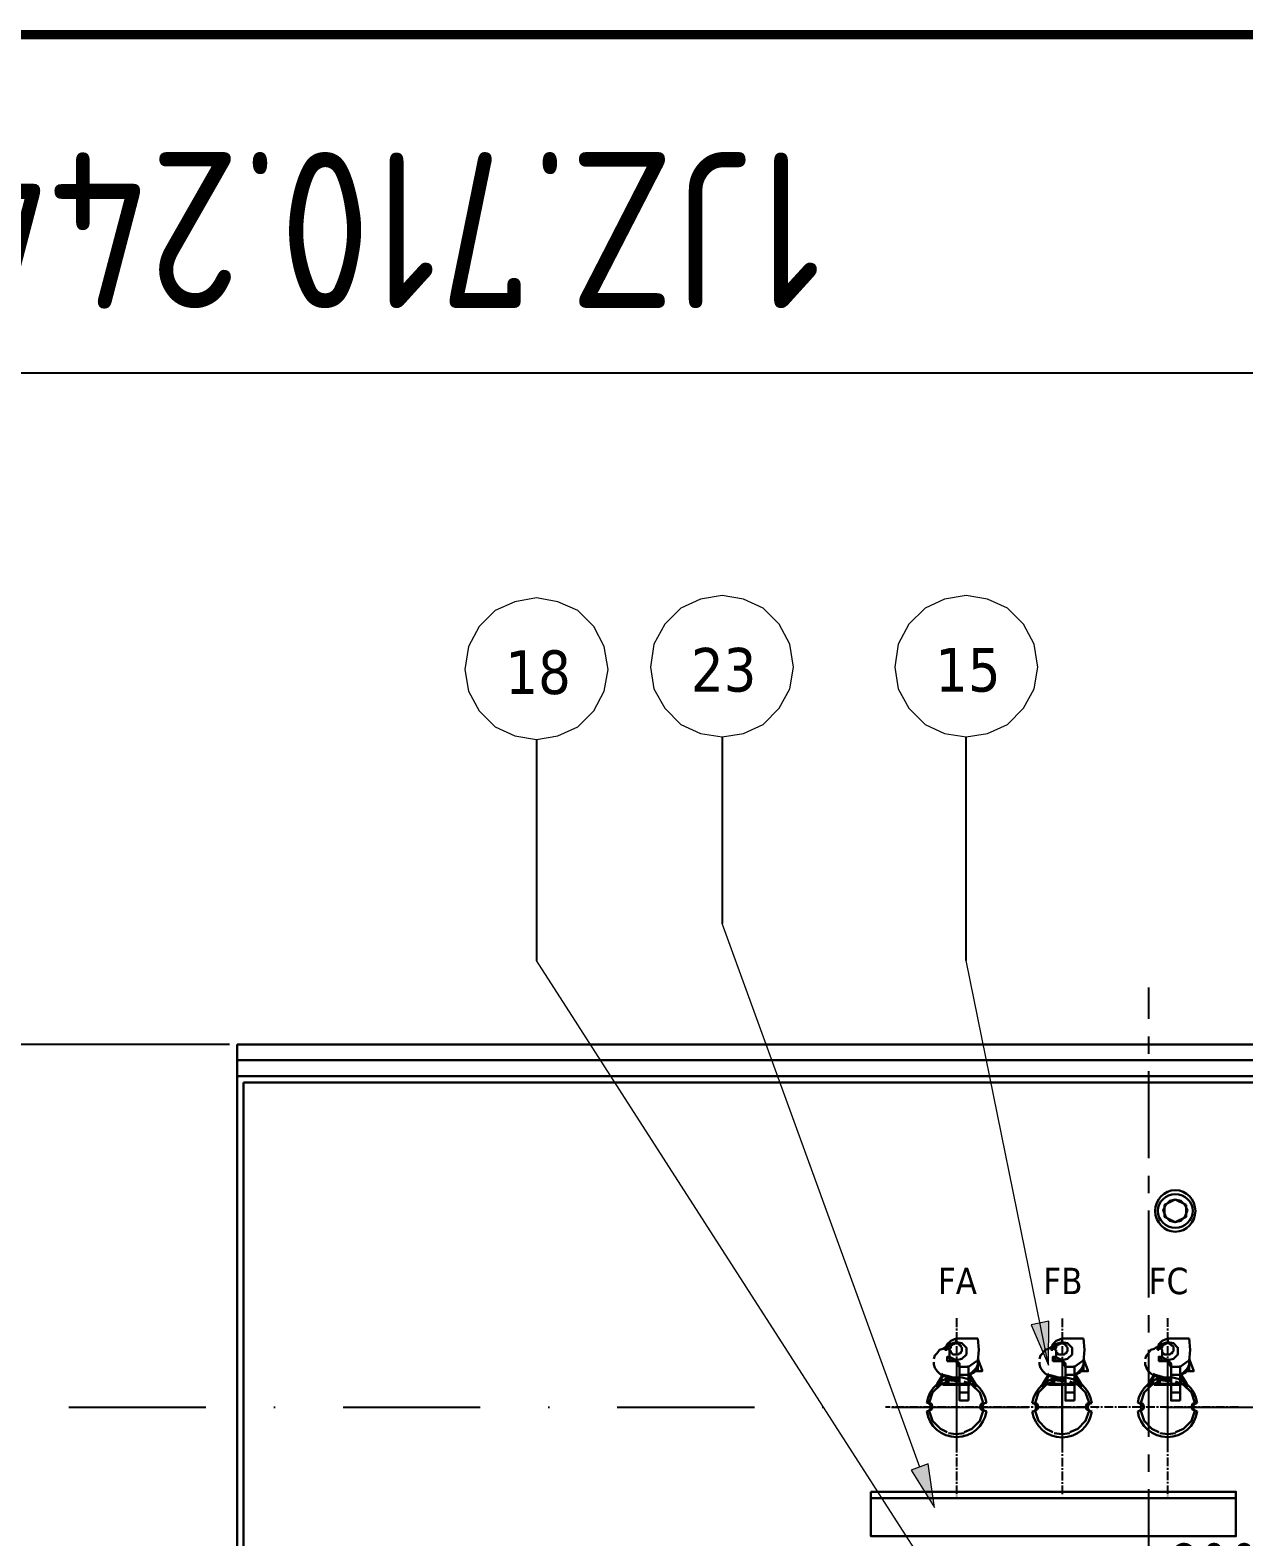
# Model space of a CAD drawing. Header units: millimetres. Extents: x 248233 to 259628, y -181361 to -174035.
# Drawn here: x 249775 to 250926, y -175705 to -174277 of the extents above; entities that cross this region are included whole.
import ezdxf

# ---------------------------------------------------------------- set-up
doc = ezdxf.new("R2010")
doc.units = ezdxf.units.MM
doc.header["$LTSCALE"] = 13
for name, pattern in [('CENTER', [50.8, 31.75, -6.35, 6.35, -6.35]), ('CENTERX2', [101.6, 63.5, -12.7, 12.7, -12.7]), ('DASHDOT', [1, 0.5, -0.25, 0, -0.25])]:
    doc.linetypes.add(name, pattern=pattern)
doc.layers.get('0').update_dxf_attribs({"color": 1, "linetype": 'CENTER'})
for name, color, linetype in [('1', 4, 'Continuous'), ('2', 3, 'Continuous'), ('3中心线层', 1, 'CENTER'), ('粗实线', 4, 'Continuous')]:
    doc.layers.add(name, color=color, linetype=linetype)
for name, color, linetype, lineweight in [('2细实线', 3, 'Continuous', 20), ('标注、文本', 3, 'Continuous', 25), ('铁心', 3, 'Continuous', 0)]:
    doc.layers.add(name, color=color, linetype=linetype, lineweight=lineweight)
doc.styles.get("Standard").update_dxf_attribs({"font": 'gbenor.shx', "bigfont": 'gbcbig.shx'})
doc.styles.add('Tahoma$001', font='tahoma.ttf', dxfattribs={"height": 2.159784})
doc.styles.add('Tahoma_txtstyle_37.59_0_0', font='tahoma.ttf')
doc.dimstyles.new('英寸 1-10', dxfattribs={"dimscale": 14, "dimtxt": 3.5, "dimasz": 2, "dimexe": 1.5, "dimexo": 0.5, "dimgap": 0.5, "dimtad": 1, "dimtoh": 1, "dimdec": 1, "dimdsep": 46, "dimtxsty": 'Standard', "dimcen": 2.5, "dimclrd": 3, "dimclre": 3, "dimclrt": 3, "dimadec": 0, "dimazin": 2, "dimtfac": 1, "dimtdec": 1, "dimtmove": 0, "dimatfit": 2, "dimfxl": 1, "dimarcsym": 0})

# ---------------------------------------------------------------- blocks, each defined once
blk = doc.blocks.new('A$C577535B1')
for p, q in [((67.4, 124.3), (67.4, 44.6)), ((67.4, 124.1), (67.4, 44.4)), ((167.4, 124.2), (167.4, 44.4)), ((167.4, 124.1), (167.4, 44.4)), ((267.4, 124.3), (267.4, 44.6)), ((267.4, 124.1), (267.4, 44.4))]:
    blk.add_line(p, q)
at = {"layer": '3中心线层', "ltscale": 0.02}
for p, q in [((67.4, 168.8), (67.4, 0.2)), ((67.4, 168.6), (67.4, 0)), ((167.4, 168.6), (167.4, 0)), ((267.4, 168.8), (267.4, 0.2)), ((334.7, 84.3), (0, 84.3))]:
    blk.add_line(p, q, dxfattribs=at)
at = {"layer": '粗实线', "lineweight": 30}
for centre, radius, start, end in [((67.4, 84.5), 28.5, 8.0481, 171.9519), ((167.4, 84.3), 28.5, 8.0481, 171.9519), ((267.4, 84.5), 28.5, 8.0481, 171.9519), ((38.9, 84.5), 4, 274.0241, 85.9759), ((95.9, 84.5), 4, 94.0241, 265.9759), ((138.9, 84.3), 4, 274.0241, 85.9759), ((195.9, 84.3), 4, 94.0241, 265.9759), ((238.9, 84.5), 4, 274.0241, 85.9759), ((295.9, 84.4), 4, 94.0241, 265.9759), ((67.4, 84.5), 28.5, 188.0481, 351.9519), ((167.4, 84.3), 28.5, 188.0481, 351.9519), ((267.4, 84.5), 28.5, 188.0481, 351.9519)]:
    blk.add_arc(centre, radius, start, end, dxfattribs=at)
blk = doc.blocks.new('A$C3970166B')
at = {"layer": '标注、文本', "color": 4, "lineweight": 30}
for points in [[(20.32, 13.55), (18.63, 16.93), (16.09, 19.47), (12.7, 20.32), (9.31, 19.47), (6.77, 16.93), (5.08, 13.55), (6.77, 9.31), (9.31, 6.77), (12.7, 5.93), (16.09, 6.77), (18.63, 9.31)], [(19.47, 16.93), (12.7, 20.32), (5.93, 16.93), (5.93, 9.31), (12.7, 5.93), (19.47, 9.31)]]:
    blk.add_lwpolyline(points, close=True, dxfattribs=at)
for major_axis, ratio in [((0, 13.12), 0.967742), ((-11.01, 0), 0.961538)]:
    blk.add_ellipse((12.7, 13.12), major_axis=major_axis, ratio=ratio, start_param=0, end_param=6.283185, dxfattribs=at)
blk = doc.blocks.new('*D69')
at = {"layer": '2细实线', "color": 3, "linetype": 'ByBlock', "lineweight": -2, "transparency": 16777216}
for p, q in [((250886, -175988.7), (250886, -175749.5)), ((251086, -175952), (251086, -175749.5)), ((250914, -175770.5), (251058, -175770.5))]:
    blk.add_line(p, q, dxfattribs=at)
at = {"layer": '2细实线', "color": 3, "linetype": 'ByBlock', "transparency": 16777216}
for points in [[(250914, -175765.8), (250914, -175775.1), (250886, -175770.5)], [(251058, -175765.8), (251058, -175775.1), (251086, -175770.5)]]:
    blk.add_solid(points, dxfattribs=at)
at = {"layer": 'Defpoints', "color": 0, "linetype": 'ByBlock', "transparency": 16777216}
for p in [(251086, -175770.5), (251086, -175959), (250886, -175995.7)]:
    blk.add_point(p, dxfattribs=at)
at = {"layer": '2细实线', "color": 3, "linetype": 'ByBlock', "transparency": 16777216, "insert": (250963.4, -175737.9), "char_height": 49, "attachment_point": 5}
blk.add_mtext('200 [7.9]', dxfattribs=at)
blk = doc.blocks.new('A$C5D6D1F02')
at = {"layer": '标注、文本'}
for p, q in [((125.9, 0), (125.9, 51.2)), ((103.5, 25.6), (148.3, 25.6))]:
    blk.add_line(p, q, dxfattribs=at)
at = {"layer": '粗实线', "lineweight": 30}
for points in [[(25.6, 90.7), (20.3, 88.5), (17.1, 85.3), (14.9, 80)], [(25.6, 87.5), (19.2, 85.3), (17.1, 80)], [(25.6, 90.7), (25.6, 87.5)], [(25.6, 70.4), (30.9, 71.5), (35.2, 75.7), (35.2, 82.1), (30.9, 86.4), (25.6, 87.5)], [(45.9, 69.3), (46.9, 80), (45.9, 90.7)], [(125.9, 90.7), (120.5, 88.5), (117.3, 85.3), (115.2, 80)], [(125.9, 87.5), (119.5, 85.3), (117.3, 80)], [(125.9, 90.7), (125.9, 87.5)], [(125.9, 70.4), (131.2, 71.5), (135.5, 75.7), (135.5, 82.1), (131.2, 86.4), (125.9, 87.5)], [(146.2, 69.3), (147.2, 80), (146.2, 90.7)], [(226.2, 90.7), (220.8, 88.5), (217.6, 85.3), (216.6, 80)], [(226.2, 87.5), (219.8, 85.3), (217.6, 80)], [(226.2, 90.7), (226.2, 87.5)], [(226.2, 70.4), (231.5, 71.5), (235.8, 75.7), (235.8, 82.1), (231.5, 86.4), (226.2, 87.5)], [(246.4, 69.3), (247.5, 80), (246.4, 90.7)], [(16, 83.2), (12.8, 81.1), (9.6, 80), (7.5, 76.8), (5.3, 74.7), (4.3, 71.5)], [(16, 83.2), (12.8, 81.1), (9.6, 80), (7.5, 76.8), (5.3, 74.7), (4.3, 71.5)], [(14.9, 81.1), (14.9, 80)], [(17.1, 73.6), (20.3, 70.4), (25.6, 69.3)], [(19.2, 73.6), (17.1, 73.6), (17.1, 69.3)], [(37.3, 56.5), (40.5, 58.7), (42.7, 60.8), (44.8, 62.9), (45.9, 66.1), (45.9, 68.3), (45.9, 71.5)], [(37.3, 56.5), (40.5, 58.7), (42.7, 60.8), (44.8, 62.9), (45.9, 66.1), (45.9, 68.3), (45.9, 71.5)], [(50.1, 60.8), (45.9, 71.5)], [(116.3, 83.2), (113.1, 81.1), (109.9, 80), (107.7, 76.8), (105.6, 74.7), (104.5, 71.5)], [(116.3, 83.2), (113.1, 81.1), (109.9, 80), (107.7, 76.8), (105.6, 74.7), (104.5, 71.5)], [(116.3, 81.1), (116.3, 80)], [(117.3, 73.6), (120.5, 70.4), (125.9, 69.3)], [(119.5, 73.6), (117.3, 73.6), (117.3, 69.3)], [(137.6, 56.5), (140.8, 58.7), (143, 60.8), (145.1, 62.9), (146.2, 66.1), (147.2, 68.3), (146.2, 71.5)], [(137.6, 56.5), (140.8, 58.7), (143, 60.8), (145.1, 62.9), (146.2, 66.1), (147.2, 68.3), (146.2, 71.5)], [(146.2, 69.3), (146.2, 59.7), (149.4, 59.7), (150.4, 59.7), (150.4, 60.8), (146.2, 71.5)], [(216.6, 83.2), (213.4, 81.1), (210.2, 80), (208, 76.8), (205.9, 74.7), (204.8, 71.5)], [(216.6, 83.2), (213.4, 81.1), (210.2, 80), (208, 76.8), (205.9, 74.7), (204.8, 71.5)], [(216.6, 81.1), (216.6, 80)], [(217.6, 73.6), (220.8, 70.4), (226.2, 69.3)], [(219.8, 73.6), (217.6, 73.6), (217.6, 69.3)], [(237.9, 56.5), (241.1, 58.7), (243.2, 60.8), (245.4, 62.9), (246.4, 66.1), (247.5, 68.3), (246.4, 71.5)], [(237.9, 56.5), (241.1, 58.7), (243.2, 60.8), (245.4, 62.9), (246.4, 66.1), (247.5, 68.3), (246.4, 71.5)], [(246.4, 69.3), (246.4, 59.7), (249.6, 59.7), (250.7, 59.7), (250.7, 60.8), (246.4, 71.5)], [(4.3, 68.3), (4.3, 66.1), (5.3, 62.9), (7.5, 59.7), (9.6, 57.6), (12.8, 55.5), (16, 54.4), (20.3, 53.3), (24.5, 53.3), (28.8, 53.3)], [(4.3, 68.3), (4.3, 66.1), (5.3, 62.9), (7.5, 59.7), (9.6, 57.6), (12.8, 55.5), (16, 54.4), (20.3, 53.3), (24.5, 53.3), (28.8, 53.3)], [(11.7, 57.6), (12.8, 56.5), (17.1, 55.5), (20.3, 54.4), (24.5, 53.3), (28.8, 53.3)], [(11.7, 57.6), (12.8, 56.5), (17.1, 55.5), (20.3, 54.4), (24.5, 53.3), (28.8, 53.3)], [(28.8, 64), (28.8, 67.2), (25.6, 70.4)], [(25.6, 69.3), (25.6, 70.4)], [(25.6, 69.3), (28.8, 64)], [(33.1, 32), (28.8, 32), (28.8, 64)], [(37.3, 32), (37.3, 64), (28.8, 64)], [(45.9, 69.3), (44.8, 69.3), (37.3, 64)], [(37.3, 55.5), (40.5, 57.6), (42.7, 58.7), (43.7, 61.9), (45.9, 64), (45.9, 66.1), (45.9, 68.3)], [(37.3, 55.5), (40.5, 57.6), (42.7, 58.7), (43.7, 61.9), (45.9, 64), (45.9, 66.1), (45.9, 68.3)], [(45.9, 59.7), (41.6, 59.7)], [(45.9, 69.3), (45.9, 59.7), (49.1, 59.7), (50.1, 59.7), (50.1, 60.8)], [(104.5, 68.3), (104.5, 66.1), (105.6, 62.9), (107.7, 59.7), (109.9, 57.6), (113.1, 55.5), (116.3, 54.4), (120.5, 53.3), (124.8, 53.3), (129.1, 53.3)], [(104.5, 68.3), (104.5, 66.1), (105.6, 62.9), (107.7, 59.7), (109.9, 57.6), (113.1, 55.5), (116.3, 54.4), (120.5, 53.3), (124.8, 53.3), (129.1, 53.3)], [(112, 57.6), (113.1, 56.5), (117.3, 55.5), (120.5, 54.4), (124.8, 53.3), (129.1, 53.3)], [(112, 57.6), (113.1, 56.5), (117.3, 55.5), (120.5, 54.4), (124.8, 53.3), (129.1, 53.3)], [(129.1, 64), (129.1, 67.2), (125.9, 70.4)], [(125.9, 69.3), (125.9, 70.4)], [(125.9, 69.3), (129.1, 64)], [(133.4, 32), (129.1, 32), (129.1, 64)], [(137.6, 32), (137.6, 64), (129.1, 64)], [(146.2, 69.3), (145.1, 69.3), (137.6, 64)], [(137.6, 55.5), (140.8, 57.6), (143, 58.7), (144, 61.9), (146.2, 64), (146.2, 66.1), (147.2, 68.3)], [(137.6, 55.5), (140.8, 57.6), (143, 58.7), (144, 61.9), (146.2, 64), (146.2, 66.1), (147.2, 68.3)], [(146.2, 59.7), (141.9, 59.7)], [(204.8, 68.3), (204.8, 66.1), (205.9, 62.9), (208, 59.7), (210.2, 57.6), (213.4, 55.5), (216.6, 54.4), (220.8, 53.3), (225.1, 53.3), (229.4, 53.3)], [(204.8, 68.3), (204.8, 66.1), (205.9, 62.9), (208, 59.7), (210.2, 57.6), (213.4, 55.5), (216.6, 54.4), (220.8, 53.3), (225.1, 53.3), (229.4, 53.3)], [(212.3, 57.6), (214.4, 56.5), (217.6, 55.5), (220.8, 54.4), (225.1, 53.3), (229.4, 53.3)], [(212.3, 57.6), (214.4, 56.5), (217.6, 55.5), (220.8, 54.4), (225.1, 53.3), (229.4, 53.3)], [(229.4, 64), (229.4, 67.2), (226.2, 70.4)], [(226.2, 69.3), (226.2, 70.4)], [(226.2, 69.3), (229.4, 64)], [(233.6, 32), (229.4, 32), (229.4, 64)], [(237.9, 32), (237.9, 64), (229.4, 64)], [(246.4, 69.3), (245.4, 69.3), (237.9, 64)], [(237.9, 55.5), (241.1, 57.6), (243.2, 58.7), (244.3, 61.9), (246.4, 64), (246.4, 66.1), (247.5, 68.3)], [(237.9, 55.5), (241.1, 57.6), (243.2, 58.7), (244.3, 61.9), (246.4, 64), (246.4, 66.1), (247.5, 68.3)], [(246.4, 59.7), (242.2, 59.7)], [(17.1, 50.1), (10.7, 46.9), (3.2, 39.5), (0, 29.9)], [(11.7, 48), (7.5, 48), (12.8, 56.5)], [(7.5, 48), (7.5, 44.8), (8.5, 44.8), (8.5, 48)], [(8.5, 48), (12.8, 55.5)], [(51.2, 29.9), (48, 39.5), (40.5, 46.9), (33.1, 50.1)], [(43.7, 48), (43.7, 44.8), (42.7, 44.8), (42.7, 48)], [(117.3, 50.1), (110.9, 46.9), (103.5, 39.5), (100.3, 29.9)], [(112, 48), (107.7, 48), (113.1, 56.5)], [(107.7, 48), (107.7, 44.8), (108.8, 44.8), (108.8, 48)], [(108.8, 48), (113.1, 55.5)], [(151.5, 29.9), (148.3, 39.5), (140.8, 46.9), (133.4, 50.1)], [(144, 48), (144, 44.8), (143, 44.8), (143, 48)], [(217.6, 50.1), (211.2, 46.9), (203.8, 39.5), (200.6, 29.9)], [(212.3, 48), (208, 48), (213.4, 56.5)], [(208, 48), (208, 44.8), (209.1, 44.8), (209.1, 48)], [(209.1, 48), (213.4, 55.5)], [(251.8, 29.9), (248.6, 39.5), (241.1, 46.9), (233.6, 50.1)], [(244.3, 48), (244.3, 44.8), (243.2, 44.8), (243.2, 48)], [(0, 22.4), (2.1, 23.5), (3.2, 25.6), (2.1, 28.8), (0, 29.9)], [(51.2, 29.9), (49.1, 28.8), (48, 25.6), (49.1, 23.5), (51.2, 22.4)], [(100.3, 22.4), (102.4, 23.5), (103.5, 25.6), (102.4, 28.8), (100.3, 29.9)], [(151.5, 29.9), (149.4, 28.8), (148.3, 25.6), (149.4, 23.5), (151.5, 22.4)], [(200.6, 22.4), (202.7, 23.5), (203.8, 25.6), (202.7, 28.8), (200.6, 29.9)], [(251.8, 29.9), (249.6, 28.8), (248.6, 25.6), (249.6, 23.5), (251.8, 22.4)], [(0, 22.4), (3.2, 12.8), (10.7, 5.3), (17.1, 2.1)], [(33.1, 2.1), (40.5, 5.3), (48, 12.8), (51.2, 22.4)], [(100.3, 22.4), (103.5, 12.8), (110.9, 5.3), (117.3, 2.1)], [(133.4, 2.1), (140.8, 5.3), (148.3, 12.8), (151.5, 22.4)], [(200.6, 22.4), (203.8, 12.8), (211.2, 5.3), (217.6, 2.1)], [(233.6, 2.1), (241.1, 5.3), (248.6, 12.8), (251.8, 22.4)], [(18.1, 1.1), (25.6, 0), (33.1, 1.1)], [(118.4, 1.1), (125.9, 0), (133.4, 1.1)], [(218.7, 1.1), (226.2, 0), (233.6, 1.1)]]:
    blk.add_lwpolyline(points, dxfattribs=at)
for points in [[(25.6, 86.4), (24.5, 86.4), (23.5, 85.3), (22.4, 85.3), (21.3, 84.3), (20.3, 84.3), (20.3, 83.2), (20.3, 82.1), (19.2, 81.1), (19.2, 80), (20.3, 78.9), (20.3, 77.9), (21.3, 76.8), (22.4, 75.7), (23.5, 75.7), (24.5, 75.7), (25.6, 75.7), (26.7, 75.7), (27.7, 75.7), (28.8, 76.8), (29.9, 76.8), (29.9, 77.9), (30.9, 78.9), (30.9, 80), (30.9, 81.1), (30.9, 82.1), (29.9, 83.2), (29.9, 84.3), (28.8, 84.3), (28.8, 85.3), (27.7, 85.3), (26.7, 86.4)], [(125.9, 86.4), (124.8, 86.4), (123.7, 85.3), (122.7, 85.3), (121.6, 84.3), (120.5, 84.3), (120.5, 83.2), (120.5, 82.1), (119.5, 81.1), (119.5, 80), (120.5, 78.9), (120.5, 77.9), (121.6, 76.8), (122.7, 75.7), (123.7, 75.7), (124.8, 75.7), (125.9, 75.7), (126.9, 75.7), (128, 75.7), (129.1, 76.8), (130.1, 76.8), (130.1, 77.9), (131.2, 78.9), (131.2, 80), (131.2, 81.1), (131.2, 82.1), (130.1, 83.2), (130.1, 84.3), (129.1, 84.3), (129.1, 85.3), (128, 85.3), (126.9, 86.4)], [(226.2, 86.4), (225.1, 86.4), (224, 85.3), (223, 85.3), (221.9, 84.3), (220.8, 84.3), (220.8, 83.2), (220.8, 82.1), (219.8, 81.1), (220.8, 80), (220.8, 78.9), (220.8, 77.9), (221.9, 76.8), (223, 75.7), (224, 75.7), (225.1, 75.7), (226.2, 75.7), (227.2, 75.7), (228.3, 75.7), (229.4, 76.8), (230.4, 76.8), (230.4, 77.9), (231.5, 78.9), (231.5, 80), (231.5, 81.1), (231.5, 82.1), (231.5, 83.2), (230.4, 84.3), (229.4, 84.3), (229.4, 85.3), (228.3, 85.3), (227.2, 86.4)], [(38.4, 48), (38.4, 49.1)], [(138.7, 48), (138.7, 49.1)], [(239, 48), (239, 49.1)]]:
    blk.add_lwpolyline(points, close=True, dxfattribs=at)
for points in [[(25.6, 90.7), (25.6, 90.7), (45.9, 90.7), (45.9, 90.7)], [(125.9, 90.7), (125.9, 90.7), (146.2, 90.7), (146.2, 90.7)], [(226.2, 90.7), (226.2, 90.7), (246.4, 90.7), (246.4, 90.7)], [(14.9, 80), (14.9, 80), (17.1, 80), (17.1, 80)], [(19.2, 80), (19.2, 80), (19.2, 73.6), (19.2, 73.6)], [(19.2, 73.6), (19.2, 73.6), (25.6, 70.4), (25.6, 70.4)], [(25.6, 71.5), (25.6, 71.5), (25.6, 70.4), (25.6, 70.4)], [(115.2, 80), (115.2, 80), (117.3, 80), (117.3, 80)], [(119.5, 73.6), (119.5, 73.6), (125.9, 70.4), (125.9, 70.4)], [(120.5, 80), (120.5, 80), (120.5, 73.6), (120.5, 73.6)], [(125.9, 71.5), (125.9, 71.5), (125.9, 70.4), (125.9, 70.4)], [(216.6, 80), (216.6, 80), (217.6, 80), (217.6, 80)], [(219.8, 73.6), (219.8, 73.6), (226.2, 70.4), (226.2, 70.4)], [(220.8, 80), (220.8, 80), (220.8, 73.6), (220.8, 73.6)], [(226.2, 71.5), (226.2, 71.5), (226.2, 70.4), (226.2, 70.4)], [(25.6, 69.3), (25.6, 69.3), (17.1, 69.3), (17.1, 69.3)], [(37.3, 64), (37.3, 64), (37.3, 65.1), (37.3, 65.1)], [(125.9, 69.3), (125.9, 69.3), (117.3, 69.3), (117.3, 69.3)], [(137.6, 64), (137.6, 64), (137.6, 65.1), (137.6, 65.1)], [(226.2, 69.3), (226.2, 69.3), (217.6, 69.3), (217.6, 69.3)], [(237.9, 64), (237.9, 64), (237.9, 65.1), (237.9, 65.1)], [(11.7, 48), (11.7, 48), (11.7, 56.5), (11.7, 56.5)], [(12.8, 48), (12.8, 48), (25.6, 48), (25.6, 48)], [(16, 48), (16, 48), (12.8, 48), (12.8, 48)], [(12.8, 46.9), (12.8, 46.9), (38.4, 46.9), (38.4, 46.9)], [(16, 48), (16, 48), (16, 53.3), (16, 53.3)], [(18.1, 48), (18.1, 48), (18.1, 54.4), (18.1, 54.4)], [(18.1, 51.2), (18.1, 51.2), (28.8, 50.1), (28.8, 50.1)], [(18.1, 51.2), (18.1, 51.2), (28.8, 51.2), (28.8, 51.2)], [(24.5, 48), (24.5, 48), (41.6, 48), (41.6, 48)], [(25.6, 48), (25.6, 48), (25.6, 49.1), (25.6, 49.1)], [(38.4, 48), (38.4, 48), (25.6, 48), (25.6, 48)], [(28.8, 56.5), (28.8, 56.5), (37.3, 56.5), (37.3, 56.5)], [(42.7, 48), (42.7, 48), (37.3, 55.5), (37.3, 55.5)], [(38.4, 48), (38.4, 48), (38.4, 56.5), (38.4, 56.5)], [(43.7, 48), (43.7, 48), (38.4, 56.5), (38.4, 56.5)], [(112, 48), (112, 48), (112, 56.5), (112, 56.5)], [(113.1, 48), (113.1, 48), (125.9, 48), (125.9, 48)], [(116.3, 48), (116.3, 48), (113.1, 48), (113.1, 48)], [(113.1, 46.9), (113.1, 46.9), (138.7, 46.9), (138.7, 46.9)], [(116.3, 48), (116.3, 48), (116.3, 53.3), (116.3, 53.3)], [(118.4, 48), (118.4, 48), (118.4, 54.4), (118.4, 54.4)], [(118.4, 51.2), (118.4, 51.2), (129.1, 50.1), (129.1, 50.1)], [(118.4, 51.2), (118.4, 51.2), (129.1, 51.2), (129.1, 51.2)], [(124.8, 48), (124.8, 48), (141.9, 48), (141.9, 48)], [(125.9, 48), (125.9, 48), (125.9, 49.1), (125.9, 49.1)], [(138.7, 48), (138.7, 48), (125.9, 48), (125.9, 48)], [(129.1, 56.5), (129.1, 56.5), (137.6, 56.5), (137.6, 56.5)], [(143, 48), (143, 48), (137.6, 55.5), (137.6, 55.5)], [(138.7, 48), (138.7, 48), (138.7, 56.5), (138.7, 56.5)], [(144, 48), (144, 48), (138.7, 56.5), (138.7, 56.5)], [(212.3, 48), (212.3, 48), (212.3, 56.5), (212.3, 56.5)], [(213.4, 48), (213.4, 48), (226.2, 48), (226.2, 48)], [(216.6, 48), (216.6, 48), (213.4, 48), (213.4, 48)], [(213.4, 46.9), (213.4, 46.9), (239, 46.9), (239, 46.9)], [(216.6, 48), (216.6, 48), (216.6, 53.3), (216.6, 53.3)], [(218.7, 48), (218.7, 48), (218.7, 54.4), (218.7, 54.4)], [(218.7, 51.2), (218.7, 51.2), (229.4, 50.1), (229.4, 50.1)], [(218.7, 51.2), (218.7, 51.2), (229.4, 51.2), (229.4, 51.2)], [(225.1, 48), (225.1, 48), (242.2, 48), (242.2, 48)], [(226.2, 48), (226.2, 48), (226.2, 49.1), (226.2, 49.1)], [(239, 48), (239, 48), (226.2, 48), (226.2, 48)], [(229.4, 56.5), (229.4, 56.5), (237.9, 56.5), (237.9, 56.5)], [(243.2, 48), (243.2, 48), (237.9, 55.5), (237.9, 55.5)], [(239, 48), (239, 48), (239, 56.5), (239, 56.5)], [(244.3, 48), (244.3, 48), (239, 56.5), (239, 56.5)], [(28.8, 39.5), (28.8, 39.5), (37.3, 39.5), (37.3, 39.5)], [(28.8, 32), (28.8, 32), (37.3, 32), (37.3, 32)], [(129.1, 39.5), (129.1, 39.5), (137.6, 39.5), (137.6, 39.5)], [(129.1, 32), (129.1, 32), (137.6, 32), (137.6, 32)], [(229.4, 39.5), (229.4, 39.5), (237.9, 39.5), (237.9, 39.5)], [(229.4, 32), (229.4, 32), (237.9, 32), (237.9, 32)]]:
    blk.add_open_spline(points, degree=3, dxfattribs=at)
blk = doc.blocks.new('*D86')
at = {"layer": '2细实线', "color": 3, "linetype": 'ByBlock', "lineweight": -2, "transparency": 16777216}
for p, q in [((249964, -175238.6), (249627.1, -175238.6)), ((249648.1, -175266.6), (249648.1, -177130.6)), ((249891.7, -177158.6), (249627.1, -177158.6))]:
    blk.add_line(p, q, dxfattribs=at)
at = {"layer": '2细实线', "color": 3, "linetype": 'ByBlock', "transparency": 16777216}
for points in [[(249643.4, -175266.6), (249652.7, -175266.6), (249648.1, -175238.6)], [(249643.4, -177130.6), (249652.7, -177130.6), (249648.1, -177158.6)]]:
    blk.add_solid(points, dxfattribs=at)
at = {"layer": 'Defpoints', "color": 0, "linetype": 'ByBlock', "transparency": 16777216}
for p in [(249971, -175238.6), (249648.1, -177158.6), (249898.7, -177158.6)]:
    blk.add_point(p, dxfattribs=at)
at = {"layer": '2细实线', "color": 3, "linetype": 'ByBlock', "transparency": 16777216, "insert": (249615.5, -176198.6), "char_height": 49, "attachment_point": 5, "rotation": 90}
blk.add_mtext('1920 [75.6]', dxfattribs=at)

msp = doc.modelspace()

# ---------------------------------------------------------------- hatches: boundary and pattern name
at = {"layer": '铁心'}
for points in [[(250724.234, -175504.416), (250741.117, -175500.981), (250740.8, -175542.631)], [(250741.117, -175500.981), (250740.8, -175542.631), (250724.234, -175504.416)], [(250610.47, -175642.091), (250626.659, -175636.199), (250632.502, -175677.438)], [(250626.659, -175636.199), (250632.502, -175677.438), (250610.47, -175642.091)]]:
    msp.add_hatch(color=256, dxfattribs=at).paths.add_polyline_path(points)

# ---------------------------------------------------------------- linework, layer by layer
at = {"layer": '1', "color": 1, "linetype": 'CENTERX2', "lineweight": -3, "ltscale": 0.1}
msp.add_line((250836.035, -177195.591), (250836.035, -175184.458), dxfattribs=at)
at = {"layer": '1', "const_width": 8.634}
msp.add_lwpolyline([(248874.328, -181089.568), (258346.648, -181089.568), (258346.648, -174281.338), (248874.328, -174281.338), (248874.328, -181089.568)], dxfattribs=at)
at = {"layer": '2'}
msp.add_line((248874.328, -174602.015), (251045.068, -174602.015), dxfattribs=at)
at = {"layer": '2', "linetype": 'DASHDOT', "ltscale": 20}
msp.add_line((249811.536, -175582.562), (254634.068, -175582.562), dxfattribs=at)
at = {"layer": '标注、文本'}
for p, q in [((250255.062, -174949.431), (250255.062, -175158.94)), ((250431.054, -174947.092), (250431.054, -175124.04)), ((250662.74, -175159.062), (250662.74, -174947.092))]:
    msp.add_line(p, q, dxfattribs=at)
at = {"layer": '标注、文本', "color": 4, "lineweight": 30}
for p, q in [((249971.035, -177078.564), (249971.035, -175268.564)), ((249977.035, -177072.564), (249977.035, -175274.564))]:
    msp.add_line(p, q, dxfattribs=at)
for points in [[(250572.291, -175662.564), (250918.535, -175662.564), (250918.535, -175668.672), (250572.291, -175668.672)], [(250572.291, -175668.672), (250918.535, -175668.672), (250918.535, -175704.758), (250572.291, -175704.758)]]:
    msp.add_lwpolyline(points, close=True, dxfattribs=at)
at = {"layer": '粗实线', "lineweight": 30}
for p, q in [((251701.035, -175238.564), (249971.035, -175238.564)), ((249971.035, -175268.564), (249971.035, -175238.564)), ((251701.035, -175253.564), (249971.035, -175253.564)), ((251701.035, -175268.564), (249971.035, -175268.564)), ((251695.035, -175274.564), (249977.035, -175274.564))]:
    msp.add_line(p, q, dxfattribs=at)
at = {"layer": '铁心'}
for points in [[(250498.972, -174880.831), (250495.328, -174858.965), (250485.389, -174840.08), (250470.148, -174824.84), (250451.264, -174816.557), (250431.054, -174812.913), (250410.513, -174816.557), (250391.96, -174824.84), (250376.72, -174840.08), (250366.45, -174858.965), (250363.136, -174880.831), (250366.45, -174901.372), (250376.72, -174919.925), (250391.96, -174935.165), (250410.513, -174943.779), (250431.054, -174947.092), (250451.264, -174943.779), (250470.148, -174935.165), (250485.389, -174919.925), (250495.328, -174901.372)], [(250730.658, -174880.831), (250727.014, -174858.965), (250717.074, -174840.08), (250701.834, -174824.84), (250682.95, -174816.557), (250662.74, -174812.913), (250642.199, -174816.557), (250623.646, -174824.84), (250608.406, -174840.08), (250598.135, -174858.965), (250594.822, -174880.831), (250598.135, -174901.372), (250608.406, -174919.925), (250623.646, -174935.165), (250642.199, -174943.779), (250662.74, -174947.092), (250682.95, -174943.779), (250701.834, -174935.165), (250717.074, -174919.925), (250727.014, -174901.372)], [(250322.979, -174883.17), (250319.335, -174861.304), (250309.396, -174842.419), (250294.156, -174827.179), (250275.271, -174818.896), (250255.062, -174815.252), (250234.521, -174818.896), (250215.967, -174827.179), (250200.727, -174842.419), (250190.457, -174861.304), (250187.144, -174883.17), (250190.457, -174903.711), (250200.727, -174922.264), (250215.967, -174937.504), (250234.521, -174946.118), (250255.062, -174949.431), (250275.271, -174946.118), (250294.156, -174937.504), (250309.396, -174922.264), (250319.335, -174903.711)], [(250724.234, -175504.416), (250740.8, -175542.631), (250741.117, -175500.981)], [(250610.47, -175642.091), (250632.502, -175677.438), (250626.659, -175636.199)]]:
    msp.add_lwpolyline(points, close=True, dxfattribs=at)
for points in [[(250618.564, -175639.145), (250431.054, -175124.04)], [(250695.039, -175843.172), (250255.062, -175158.94)], [(250740.8, -175542.631), (250662.74, -175159.062)], [(250740.8, -175542.631), (250741.117, -175500.981), (250724.234, -175504.416)], [(250632.502, -175677.438), (250626.659, -175636.199), (250610.47, -175642.091)]]:
    msp.add_lwpolyline(points, dxfattribs=at)

# ---------------------------------------------------------------- block references
at = {"layer": '标注、文本', "xscale": 1.5, "yscale": 1.5, "zscale": 1.5}
msp.add_blockref('A$C3970166B', (250841.985, -175416.071), dxfattribs=at)
at = {"layer": '标注、文本'}
for name, p in [('A$C577535B1', (250586.181, -175666.845)), ('A$C5D6D1F02', (250627.653, -175608.144))]:
    msp.add_blockref(name, p, dxfattribs=at)

# ---------------------------------------------------------------- texts
at = {"layer": '1', "color": 4}
msp.add_text('1JZ.710.2447', height=148.005, rotation=180, dxfattribs=at).set_placement((250525.521, -174392.554))
at = {"layer": '标注、文本', "style": 'Tahoma$001'}
for s, p in [('FA', (250635.771, -175475.288)), ('FB', (250735.771, -175475.288)), ('FC', (250835.771, -175475.288))]:
    msp.add_text(s, height=25, dxfattribs=at).set_placement(p)
at = {"layer": '铁心', "style": 'Tahoma_txtstyle_37.59_0_0'}
for s, p in [('18', (250225.575, -174906.361)), ('23', (250401.568, -174904.022)), ('15', (250633.254, -174904.022))]:
    msp.add_text(s, height=41.3482, dxfattribs=at).set_placement(p)

# ---------------------------------------------------------------- dimensions: what is measured, and where the dimension line sits
at = {"layer": '2细实线', "linetype": 'ByBlock'}
dim = msp.add_linear_dim(base=(249648.056, -177158.564), p1=(249971.035, -175238.564), p2=(249898.689, -177158.564), angle=90, dimstyle='英寸 1-10', dxfattribs=at)
dim.commit()
dim.dimension.update_dxf_attribs({"geometry": '*D86', "text_midpoint": (249615.545, -176198.564)})
dim = msp.add_linear_dim(base=(251086.035, -175770.466), p1=(250886.035, -175995.663), p2=(251086.035, -175958.977), dimstyle='英寸 1-10', dxfattribs=at)
dim.commit()
dim.dimension.update_dxf_attribs({"geometry": '*D69', "text_midpoint": (250963.422, -175770.466), "dimtype": 160})

doc.saveas('drawing.dxf')
